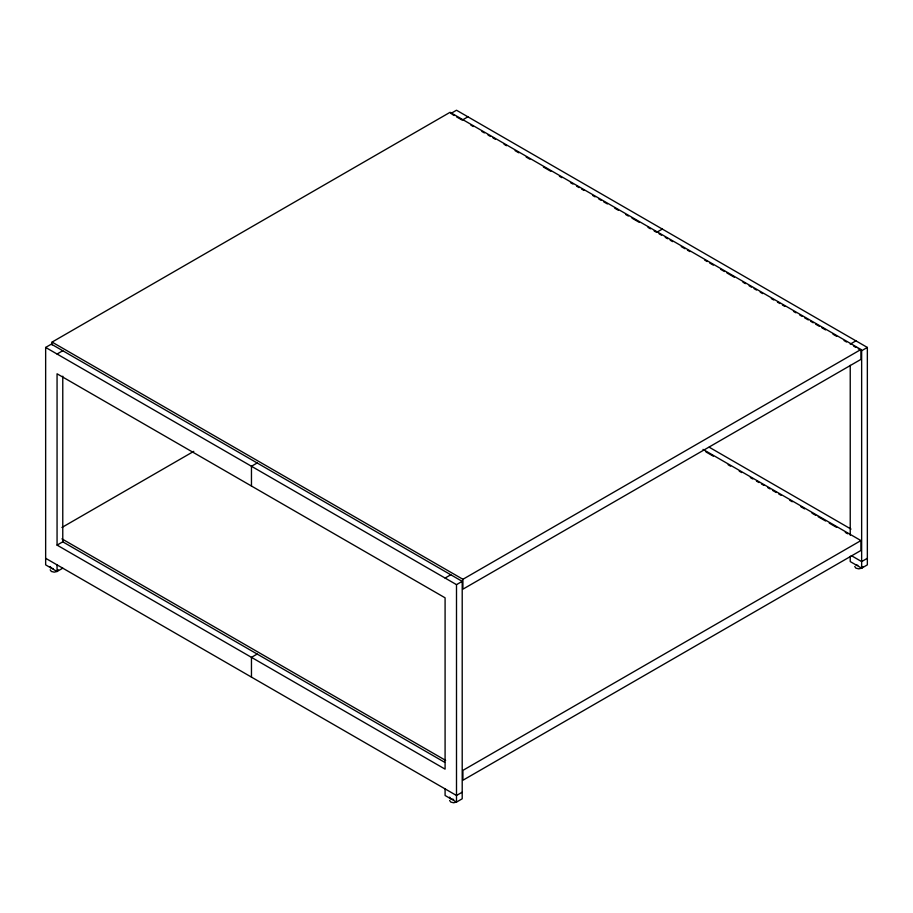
<?xml version="1.0" encoding="UTF-8"?>
<svg xmlns="http://www.w3.org/2000/svg" width="913" height="913" viewBox="0 0 913 913"><rect width="100%" height="100%" fill="white"/><g stroke="black" fill="none" stroke-linecap="round" stroke-linejoin="round"><path stroke-width="1.37" d="M50.169 569.815L51.356 571.47L54.209 572.154L57.063 571.47L58.249 569.815M854.751 566.528L855.938 568.171L858.791 568.856L861.644 568.171L862.831 566.528M52.064 342.09L450.086 112.299L860.936 349.496L860.936 359.38L462.914 589.17L462.914 579.287L52.064 342.09L52.064 344.909M62.769 568.171L57.063 571.47L45.65 564.873L45.65 347.442L51.356 344.144L462.206 581.353L462.206 798.784L456.5 802.082L453.647 802.767L450.794 802.082L449.607 800.439M450.794 113.532L456.5 110.233L867.35 347.442L867.35 564.873L861.644 568.171L850.231 561.586L850.231 556.314M57.063 354.027L62.769 350.729M467.913 116.83L462.206 120.117L456.5 116.83M61.924 527.474L193.773 451.353M57.063 545.107L445.088 769.134L445.088 597.821L57.063 373.794L57.063 545.107L62.769 541.82L444.631 762.275M257.169 462.971L251.463 466.269L251.463 486.036M662.313 229.06L656.607 232.359L654.153 230.943M257.169 654.05L251.463 657.349L251.463 677.115M445.088 578.055L450.794 574.756M850.231 344.144L855.938 340.846M462.914 579.287L860.936 349.496M45.65 347.442L456.5 584.64L462.206 581.353M858.22 348.755L861.644 350.729L867.35 347.442M860.936 540.576L462.914 770.367L462.914 780.25L860.936 550.459L860.936 540.576L703.01 449.401M462.206 792.199L456.5 795.485L45.65 558.288M867.35 558.288L861.644 561.586L851.373 555.652M855.938 564.873L857.843 565.33M53.262 568.628L51.356 568.171L50.169 566.528M453.647 799.468L450.794 798.784L449.607 797.14M451.935 114.193L454.218 115.506M470.823 125.092L473.276 126.519M481.893 131.483L484.358 132.91M488.044 135.044L490.509 136.459M492.963 137.886L495.428 139.301M504.044 144.277L506.498 145.692M515.115 150.668L518.801 152.802M526.185 157.059L529.882 159.193M543.418 167.011L550.79 171.267M559.407 176.243L561.872 177.658M570.477 182.634L572.942 184.049M576.639 186.184L579.093 187.61M581.558 189.025L584.012 190.452M592.628 195.416L595.093 196.843M598.78 198.977L601.245 200.392M603.698 201.819L607.396 203.941M614.78 208.21L618.466 210.332M625.85 214.601L628.315 216.016M632.001 218.15L639.385 222.418M648.002 227.383L650.455 228.809M659.072 233.785L661.548 235.212M665.246 237.346L667.711 238.772M670.176 240.187L672.641 241.614M681.281 246.601L684.978 248.735M687.443 250.162L689.908 251.589M704.71 260.125L707.176 261.552M709.641 262.978L713.338 265.112M720.745 269.381L724.443 271.515M726.908 272.941L734.303 277.221M742.942 282.197L745.407 283.623M749.105 285.758L751.57 287.184M754.035 288.611L756.5 290.037M760.209 292.171L762.675 293.598M771.302 298.574L773.768 300M777.465 302.135L779.93 303.561M782.407 304.988L784.872 306.414M793.5 311.39L795.965 312.817M799.662 314.951L802.139 316.377M804.604 317.804L808.302 319.938M810.767 321.365L813.232 322.78M815.697 324.206L819.395 326.34M821.871 327.767L825.569 329.901M832.964 334.181L836.662 336.315M844.069 340.583L846.534 342.01M853.655 346.118L855.938 347.442M709.184 447.199L851.007 529.084M705.943 451.924L713.338 456.192M728.14 464.74L730.605 466.166M739.233 471.142L741.71 472.569M750.338 477.556L752.803 478.983M756.5 481.117L758.965 482.543M761.442 483.958L763.907 485.385M767.605 487.519L770.07 488.946M772.535 490.372L776.233 492.506M778.698 493.933L781.174 495.36M789.802 500.335L792.267 501.762M800.906 506.749L804.604 508.883M811.999 513.152L815.697 515.286M818.162 516.712L825.569 520.992M829.266 523.126L836.662 527.394M845.301 532.382L847.766 533.808M61.936 538.864L445.647 760.403M861.644 350.729L861.644 568.171M850.231 365.326L850.231 535.223M456.5 584.64L456.5 802.082L445.088 795.485L445.088 788.9M62.769 376.167L62.769 541.82M57.063 564.873L57.063 571.47"/></g></svg>
